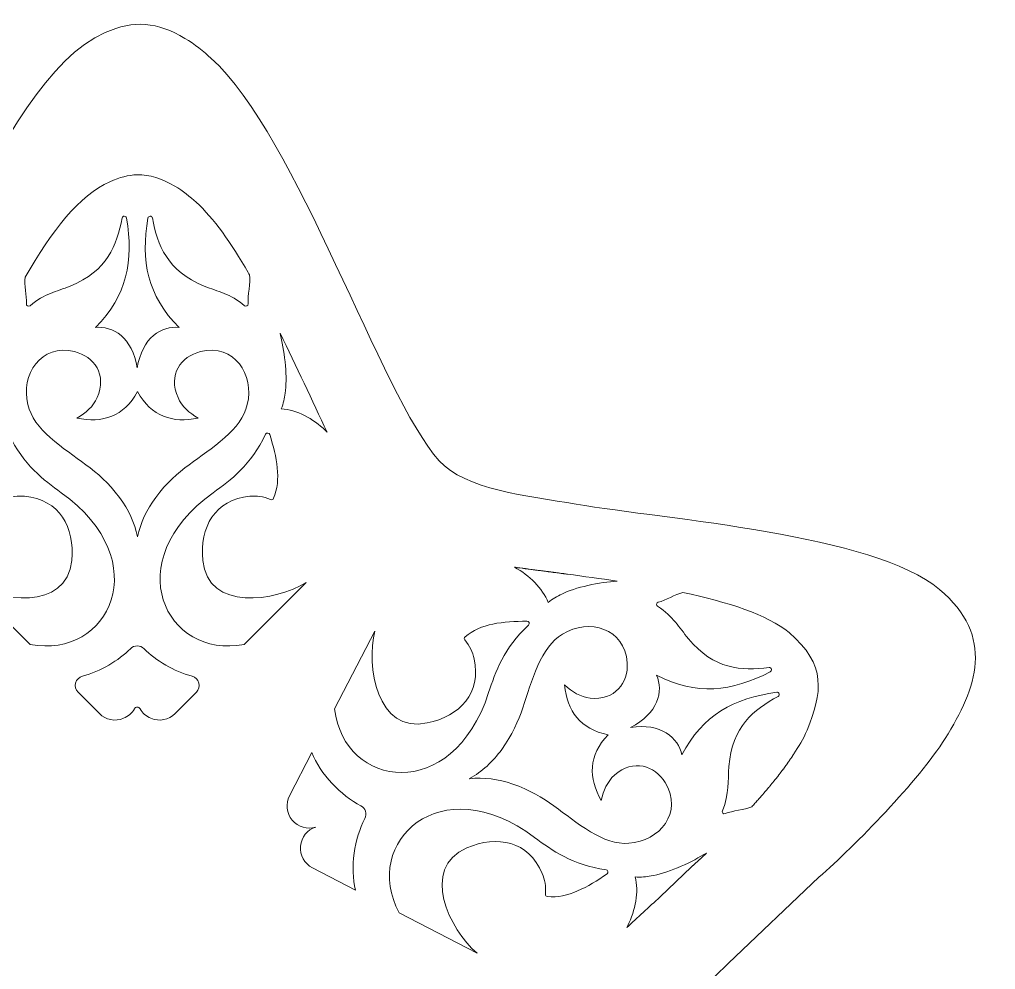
# Model space of a CAD drawing. Header units: centimetres. Extents: x -45 to 46, y -60 to 52.
# Drawn here: x 27.44 to 45.59, y 6.4 to 24.08 of the extents above; entities that cross this region are included whole.
import ezdxf

# ---------------------------------------------------------------- set-up
doc = ezdxf.new("R2010")
doc.units = ezdxf.units.CM
doc.header["$MEASUREMENT"] = 0
doc.layers.add('layer 1', color=7, linetype='Continuous')

msp = doc.modelspace()

# ---------------------------------------------------------------- linework, layer by layer
at = {"layer": 'layer 1', "color": 250, "lineweight": 9}
for points, knots in [([(14.56597, 10.86012), (14.79348, 10.51418), (14.99602, 10.24125), (15.25015, 9.94956), (15.25015, 9.94956), (16.67918, 8.30911), (17.88523, 7.42494), (19.21163, 6.00026), (19.21163, 6.00026), (19.91797, 5.24159), (20.30118, 4.84687), (20.22078, 3.87106), (20.22078, 3.87106), (19.99122, 1.08467), (18.25675, -4.04724), (19.89029, -5.3683), (19.89029, -5.3683), (21.12921, -6.37018), (23.51458, -5.04152), (24.60695, -4.49775), (24.60695, -4.49775), (25.12052, -4.24214), (25.6089, -3.95535), (26.11087, -3.68627), (26.11087, -3.68627), (26.28918, -3.59068), (26.46923, -3.49733), (26.65273, -3.40838), (26.65273, -3.40838), (26.8008, -3.33661), (26.7884, -3.34731), (26.91373, -3.27507), (26.91373, -3.27507), (27.43784, -2.97286), (28.23178, -2.61322), (28.76711, -2.38867), (28.76711, -2.38867), (29.72653, -1.98624), (30.42935, -2.40501), (31.188, -2.77557), (31.188, -2.77557), (32.84245, -3.58374), (34.66938, -4.76465), (36.38534, -5.44682), (36.38534, -5.44682), (37.39661, -5.84879), (38.26724, -6.11744), (39.19439, -5.44278), (39.19439, -5.44278), (39.57709, -5.16425), (39.79478, -4.76474), (39.89171, -3.9134), (39.89171, -3.9134), (40.16104, -1.54741), (38.48807, 3.63717), (39.07515, 4.77075), (39.07515, 4.77075), (39.32502, 5.25311), (40.22015, 6.11618), (40.62408, 6.51367), (40.62408, 6.51367), (40.62408, 6.51367), (42.30859, 8.1133), (42.30859, 8.1133), (42.30859, 8.1133), (42.98108, 8.70289), (44.16685, 9.91599), (44.65523, 10.69406), (44.65523, 10.69406), (45.24828, 11.63901), (45.59227, 12.59007), (44.5493, 13.4704), (44.5493, 13.4704), (43.3259, 14.50304), (39.4891, 14.76768), (37.79056, 15.05708), (37.79056, 15.05708), (36.88341, 15.21168), (35.72801, 15.32466), (35.24342, 15.86483), (35.24342, 15.86483), (34.15279, 17.08041), (32.61197, 21.89794), (30.99836, 23.35896), (30.99836, 23.35896), (30.87352, 23.47199), (30.69022, 23.62336), (30.51512, 23.72558), (30.51512, 23.72558), (29.99623, 24.02876), (29.56741, 24.07623), (29.02812, 23.83185), (29.02812, 23.83185), (26.97541, 22.9528), (25.38029, 17.38051), (24.01812, 15.90233), (24.01812, 15.90233), (22.91405, 14.70432), (16.81892, 15.20634), (14.66473, 13.56028), (14.66473, 13.56028), (14.52254, 13.4516), (14.38214, 13.29405), (14.27005, 13.10435), (14.27005, 13.10435), (13.82473, 12.35109), (14.12106, 11.53646), (14.56597, 10.86012)], [0, 0, 0, 0, 0.03571429, 0.03571429, 0.03571429, 0.03571429, 0.07142857, 0.07142857, 0.07142857, 0.07142857, 0.10714286, 0.10714286, 0.10714286, 0.10714286, 0.14285714, 0.14285714, 0.14285714, 0.14285714, 0.17857143, 0.17857143, 0.17857143, 0.17857143, 0.21428571, 0.21428571, 0.21428571, 0.21428571, 0.25, 0.25, 0.25, 0.25, 0.28571429, 0.28571429, 0.28571429, 0.28571429, 0.32142857, 0.32142857, 0.32142857, 0.32142857, 0.35714286, 0.35714286, 0.35714286, 0.35714286, 0.39285714, 0.39285714, 0.39285714, 0.39285714, 0.42857143, 0.42857143, 0.42857143, 0.42857143, 0.46428571, 0.46428571, 0.46428571, 0.46428571, 0.5, 0.5, 0.5, 0.5, 0.53571429, 0.53571429, 0.53571429, 0.53571429, 0.57142857, 0.57142857, 0.57142857, 0.57142857, 0.60714286, 0.60714286, 0.60714286, 0.60714286, 0.64285714, 0.64285714, 0.64285714, 0.64285714, 0.67857143, 0.67857143, 0.67857143, 0.67857143, 0.71428571, 0.71428571, 0.71428571, 0.71428571, 0.75, 0.75, 0.75, 0.75, 0.78571429, 0.78571429, 0.78571429, 0.78571429, 0.82142857, 0.82142857, 0.82142857, 0.82142857, 0.85714286, 0.85714286, 0.85714286, 0.85714286, 0.89285714, 0.89285714, 0.89285714, 0.89285714, 0.92857143, 0.92857143, 0.92857143, 0.92857143, 1, 1, 1, 1]), ([(31.69152, 19.36613), (31.69152, 19.36613), (31.69197, 19.36539), (31.69197, 19.36539), (31.69197, 19.36539), (31.69958, 19.35219), (31.70717, 19.33876), (31.71476, 19.32547), (31.71476, 19.32547), (31.73867, 19.17721), (31.67842, 18.94025), (31.69007, 18.78535), (31.69007, 18.78535), (31.69134, 18.76828), (31.68281, 18.75301), (31.66761, 18.74522), (31.66761, 18.74522), (31.65238, 18.73744), (31.63497, 18.73941), (31.6219, 18.75042), (31.6219, 18.75042), (31.35033, 18.97851), (31.13319, 19.00896), (30.87418, 19.11506), (30.87418, 19.11506), (30.17961, 19.39962), (30.00812, 19.87185), (29.90879, 20.38234), (29.90879, 20.38234), (29.90495, 20.40223), (29.88775, 20.41619), (29.86749, 20.41597), (29.86749, 20.41597), (29.84725, 20.4157), (29.83044, 20.40137), (29.82699, 20.38142), (29.82699, 20.38142), (29.69032, 19.58694), (29.8138, 18.93563), (30.40525, 18.34673), (30.40525, 18.34673), (30.08381, 18.38081), (29.71464, 18.15668), (29.62706, 17.59084), (29.62706, 17.59084), (29.53948, 18.15668), (29.17031, 18.38083), (28.84888, 18.34671), (28.84888, 18.34671), (29.44033, 18.93561), (29.5638, 19.58694), (29.42713, 20.38142), (29.42713, 20.38142), (29.4237, 20.40137), (29.40687, 20.4157), (29.38663, 20.41597), (29.38663, 20.41597), (29.36637, 20.41621), (29.34918, 20.40223), (29.34533, 20.38234), (29.34533, 20.38234), (29.24602, 19.87187), (29.07451, 19.39962), (28.37994, 19.11506), (28.37994, 19.11506), (28.12093, 19.00896), (27.90379, 18.97853), (27.63223, 18.75042), (27.63223, 18.75042), (27.61915, 18.73943), (27.60174, 18.73744), (27.58651, 18.74522), (27.58651, 18.74522), (27.57131, 18.75299), (27.56274, 18.7683), (27.56405, 18.78535), (27.56405, 18.78535), (27.57568, 18.94037), (27.51793, 19.13329), (27.54199, 19.28155), (27.54199, 19.28155), (28.02882, 20.12768), (28.55184, 20.81382), (29.11897, 21.05821), (29.11897, 21.05821), (29.29862, 21.14011), (29.4633, 21.18204), (29.62413, 21.18602), (29.62413, 21.18602), (29.62413, 21.18602), (29.62706, 21.1861), (29.62706, 21.1861), (29.62706, 21.1861), (29.85717, 21.19115), (30.07968, 21.11868), (30.32758, 20.97455), (30.32758, 20.97455), (30.47007, 20.89182), (30.61931, 20.76914), (30.72096, 20.67752), (30.72096, 20.67752), (31.04946, 20.38142), (31.37463, 19.91485), (31.69152, 19.36613)], [0, 0, 0, 0, 0.03703704, 0.03703704, 0.03703704, 0.03703704, 0.07407407, 0.07407407, 0.07407407, 0.07407407, 0.11111111, 0.11111111, 0.11111111, 0.11111111, 0.14814815, 0.14814815, 0.14814815, 0.14814815, 0.18518519, 0.18518519, 0.18518519, 0.18518519, 0.22222222, 0.22222222, 0.22222222, 0.22222222, 0.25925926, 0.25925926, 0.25925926, 0.25925926, 0.2962963, 0.2962963, 0.2962963, 0.2962963, 0.33333333, 0.33333333, 0.33333333, 0.33333333, 0.37037037, 0.37037037, 0.37037037, 0.37037037, 0.40740741, 0.40740741, 0.40740741, 0.40740741, 0.44444444, 0.44444444, 0.44444444, 0.44444444, 0.48148148, 0.48148148, 0.48148148, 0.48148148, 0.51851852, 0.51851852, 0.51851852, 0.51851852, 0.55555556, 0.55555556, 0.55555556, 0.55555556, 0.59259259, 0.59259259, 0.59259259, 0.59259259, 0.62962963, 0.62962963, 0.62962963, 0.62962963, 0.66666667, 0.66666667, 0.66666667, 0.66666667, 0.7037037, 0.7037037, 0.7037037, 0.7037037, 0.74074074, 0.74074074, 0.74074074, 0.74074074, 0.77777778, 0.77777778, 0.77777778, 0.77777778, 0.81481481, 0.81481481, 0.81481481, 0.81481481, 0.85185185, 0.85185185, 0.85185185, 0.85185185, 0.88888889, 0.88888889, 0.88888889, 0.88888889, 0.92592593, 0.92592593, 0.92592593, 0.92592593, 1, 1, 1, 1]), ([(33.15879, 16.39915), (32.8827, 16.97962), (32.59015, 17.62234), (32.28611, 18.2394), (32.28611, 18.2394), (32.28736, 18.2183), (32.29048, 18.19644), (32.29601, 18.17397), (32.29601, 18.17397), (32.37391, 17.86654), (32.42296, 17.3923), (32.37812, 17.1204), (32.37812, 17.1204), (32.36317, 17.02968), (32.34925, 16.92758), (32.30477, 16.83163), (32.30477, 16.83163), (32.59437, 16.81627), (32.90136, 16.64647), (33.1272, 16.4287), (33.1272, 16.4287), (33.1272, 16.4287), (33.15879, 16.39915), (33.15879, 16.39915)], [0, 0, 0, 0, 0.14285714, 0.14285714, 0.14285714, 0.14285714, 0.28571429, 0.28571429, 0.28571429, 0.28571429, 0.42857143, 0.42857143, 0.42857143, 0.42857143, 0.57142857, 0.57142857, 0.57142857, 0.57142857, 0.71428571, 0.71428571, 0.71428571, 0.71428571, 1, 1, 1, 1]), ([(29.63288, 17.15073), (29.37469, 16.68746), (28.98297, 16.55747), (28.50418, 16.65986), (28.50418, 16.65986), (28.67399, 16.75219), (28.80636, 16.87334), (28.88055, 17.03919), (28.88055, 17.03919), (29.07088, 17.46479), (28.8237, 17.80673), (28.4627, 17.89486), (28.4627, 17.89486), (27.83163, 18.04884), (27.45594, 17.46768), (27.59112, 16.91091), (27.59112, 16.91091), (27.64761, 16.67835), (27.80112, 16.47733), (28.00983, 16.29432), (28.00983, 16.29432), (28.46715, 15.89319), (28.894, 15.72489), (29.29478, 15.18307), (29.29478, 15.18307), (29.46416, 14.954), (29.58092, 14.71029), (29.63116, 14.4481), (29.63116, 14.4481), (29.63116, 14.4481), (29.63288, 14.45452), (29.63288, 14.45452), (29.63288, 14.45452), (29.63288, 14.45452), (29.63463, 14.4481), (29.63463, 14.4481), (29.63463, 14.4481), (29.68488, 14.71029), (29.8016, 14.954), (29.97102, 15.18307), (29.97102, 15.18307), (30.37177, 15.72489), (30.79862, 15.89319), (31.25596, 16.29432), (31.25596, 16.29432), (31.46467, 16.47733), (31.61819, 16.67835), (31.67465, 16.91091), (31.67465, 16.91091), (31.80984, 17.46768), (31.43411, 18.04884), (30.80309, 17.89486), (30.80309, 17.89486), (30.44208, 17.80671), (30.19489, 17.46479), (30.38524, 17.03919), (30.38524, 17.03919), (30.45941, 16.87334), (30.59178, 16.75219), (30.76162, 16.65988), (30.76162, 16.65988), (30.28283, 16.55747), (29.89107, 16.68746), (29.63288, 17.15073)], [0, 0, 0, 0, 0.05882353, 0.05882353, 0.05882353, 0.05882353, 0.11764706, 0.11764706, 0.11764706, 0.11764706, 0.17647059, 0.17647059, 0.17647059, 0.17647059, 0.23529412, 0.23529412, 0.23529412, 0.23529412, 0.29411765, 0.29411765, 0.29411765, 0.29411765, 0.35294118, 0.35294118, 0.35294118, 0.35294118, 0.41176471, 0.41176471, 0.41176471, 0.41176471, 0.47058824, 0.47058824, 0.47058824, 0.47058824, 0.52941176, 0.52941176, 0.52941176, 0.52941176, 0.58823529, 0.58823529, 0.58823529, 0.58823529, 0.64705882, 0.64705882, 0.64705882, 0.64705882, 0.70588235, 0.70588235, 0.70588235, 0.70588235, 0.76470588, 0.76470588, 0.76470588, 0.76470588, 0.82352941, 0.82352941, 0.82352941, 0.82352941, 0.88235294, 0.88235294, 0.88235294, 0.88235294, 1, 1, 1, 1]), ([(27.2384, 16.35717), (27.51303, 15.78734), (27.88443, 15.50561), (28.21374, 15.26997), (28.21374, 15.26997), (29.99321, 13.9965), (29.10295, 12.1665), (27.63767, 12.44622), (27.63767, 12.44622), (27.63767, 12.44622), (26.48395, 13.59996), (26.48395, 13.59996), (26.48395, 13.59996), (27.04796, 13.24529), (28.3129, 13.05309), (28.40772, 14.01079), (28.40772, 14.01079), (28.4686, 14.62578), (28.18433, 15.1422), (27.53069, 15.2039), (27.53069, 15.2039), (27.41061, 15.21524), (27.28337, 15.19921), (27.1459, 15.14335), (27.1459, 15.14335), (27.12498, 15.13484), (27.10095, 15.14468), (27.09203, 15.16546), (27.09203, 15.16546), (26.94106, 15.51723), (27.03158, 15.92938), (27.16121, 16.35131), (27.16121, 16.35131), (27.16632, 16.36802), (27.18041, 16.37928), (27.19782, 16.38059), (27.19782, 16.38059), (27.21521, 16.3819), (27.23083, 16.3729), (27.2384, 16.35717)], [0, 0, 0, 0, 0.09090909, 0.09090909, 0.09090909, 0.09090909, 0.18181818, 0.18181818, 0.18181818, 0.18181818, 0.27272727, 0.27272727, 0.27272727, 0.27272727, 0.36363636, 0.36363636, 0.36363636, 0.36363636, 0.45454545, 0.45454545, 0.45454545, 0.45454545, 0.54545455, 0.54545455, 0.54545455, 0.54545455, 0.63636364, 0.63636364, 0.63636364, 0.63636364, 0.72727273, 0.72727273, 0.72727273, 0.72727273, 0.81818182, 0.81818182, 0.81818182, 0.81818182, 1, 1, 1, 1]), ([(32.0158, 16.35717), (31.74117, 15.78734), (31.36975, 15.50561), (31.04046, 15.26999), (31.04046, 15.26999), (29.26099, 13.9965), (30.15125, 12.1665), (31.61653, 12.44622), (31.61653, 12.44622), (31.61653, 12.44622), (32.77025, 13.59998), (32.77025, 13.59998), (32.77025, 13.59998), (32.20624, 13.24527), (30.9413, 13.05309), (30.84648, 14.01081), (30.84648, 14.01081), (30.7856, 14.62576), (31.06987, 15.14218), (31.72349, 15.2039), (31.72349, 15.2039), (31.84359, 15.21524), (31.97083, 15.19921), (32.1083, 15.14335), (32.1083, 15.14335), (32.12924, 15.13484), (32.15325, 15.14468), (32.16217, 15.16546), (32.16217, 15.16546), (32.31316, 15.51723), (32.22262, 15.92938), (32.09299, 16.35133), (32.09299, 16.35133), (32.08788, 16.36802), (32.07379, 16.37928), (32.05638, 16.38059), (32.05638, 16.38059), (32.03899, 16.3819), (32.02337, 16.37288), (32.0158, 16.35717)], [0, 0, 0, 0, 0.09090909, 0.09090909, 0.09090909, 0.09090909, 0.18181818, 0.18181818, 0.18181818, 0.18181818, 0.27272727, 0.27272727, 0.27272727, 0.27272727, 0.36363636, 0.36363636, 0.36363636, 0.36363636, 0.45454545, 0.45454545, 0.45454545, 0.45454545, 0.54545455, 0.54545455, 0.54545455, 0.54545455, 0.63636364, 0.63636364, 0.63636364, 0.63636364, 0.72727273, 0.72727273, 0.72727273, 0.72727273, 0.81818182, 0.81818182, 0.81818182, 0.81818182, 1, 1, 1, 1]), ([(37.6292, 13.75427), (37.6292, 13.75427), (37.61247, 13.75646), (37.61247, 13.75646), (37.61247, 13.75646), (37.61247, 13.75646), (37.59578, 13.75863), (37.59578, 13.75863), (37.59578, 13.75863), (37.59578, 13.75863), (37.57913, 13.76079), (37.57913, 13.76079), (37.57913, 13.76079), (37.57913, 13.76079), (37.5625, 13.76296), (37.5625, 13.76296), (37.5625, 13.76296), (37.5625, 13.76296), (37.557, 13.76368), (37.557, 13.76368), (37.557, 13.76368), (37.557, 13.76368), (37.54591, 13.76511), (37.54591, 13.76511), (37.54591, 13.76511), (37.54591, 13.76511), (37.52936, 13.76725), (37.52936, 13.76725), (37.52936, 13.76725), (37.52936, 13.76725), (37.51285, 13.7694), (37.51285, 13.7694), (37.51285, 13.7694), (37.51285, 13.7694), (37.49637, 13.77153), (37.49637, 13.77153), (37.49637, 13.77153), (37.49637, 13.77153), (37.47992, 13.77366), (37.47992, 13.77366), (37.47992, 13.77366), (37.47992, 13.77366), (37.46352, 13.77578), (37.46352, 13.77578), (37.46352, 13.77578), (37.46352, 13.77578), (37.46344, 13.7758), (37.46344, 13.7758), (37.46344, 13.7758), (37.46344, 13.7758), (37.44715, 13.77791), (37.44715, 13.77791), (37.44715, 13.77791), (37.44715, 13.77791), (37.43083, 13.78002), (37.43083, 13.78002), (37.43083, 13.78002), (37.43083, 13.78002), (37.41453, 13.78213), (37.41453, 13.78213), (37.41453, 13.78213), (37.41453, 13.78213), (37.39829, 13.78422), (37.39829, 13.78422), (37.39829, 13.78422), (37.39829, 13.78422), (37.38209, 13.78632), (37.38209, 13.78632), (37.38209, 13.78632), (37.38209, 13.78632), (37.3711, 13.78775), (37.3711, 13.78775), (37.3711, 13.78775), (37.3711, 13.78775), (37.36591, 13.78841), (37.36591, 13.78841), (37.36591, 13.78841), (37.36591, 13.78841), (37.34979, 13.7905), (37.34979, 13.7905), (37.34979, 13.7905), (37.34979, 13.7905), (37.3337, 13.79257), (37.3337, 13.79257), (37.3337, 13.79257), (37.3337, 13.79257), (37.31766, 13.79464), (37.31766, 13.79464), (37.31766, 13.79464), (37.31766, 13.79464), (37.30165, 13.79671), (37.30165, 13.79671), (37.30165, 13.79671), (37.30165, 13.79671), (37.28569, 13.79878), (37.28569, 13.79878), (37.28569, 13.79878), (37.28569, 13.79878), (37.28007, 13.79952), (37.28007, 13.79952), (37.28007, 13.79952), (37.28007, 13.79952), (37.26978, 13.80085), (37.26978, 13.80085), (37.26978, 13.80085), (37.26978, 13.80085), (37.25391, 13.80289), (37.25391, 13.80289), (37.25391, 13.80289), (37.25391, 13.80289), (37.23808, 13.80494), (37.23808, 13.80494), (37.23808, 13.80494), (37.23808, 13.80494), (37.22229, 13.80699), (37.22229, 13.80699), (37.22229, 13.80699), (37.22229, 13.80699), (37.20656, 13.80902), (37.20656, 13.80902), (37.20656, 13.80902), (37.20656, 13.80902), (37.19087, 13.81105), (37.19087, 13.81105), (37.19087, 13.81105), (37.19087, 13.81105), (37.19042, 13.81111), (37.19042, 13.81111), (37.19042, 13.81111), (37.19042, 13.81111), (37.17523, 13.81308), (37.17523, 13.81308), (37.17523, 13.81308), (37.17523, 13.81308), (37.15962, 13.81511), (37.15962, 13.81511), (37.15962, 13.81511), (37.15962, 13.81511), (37.14408, 13.81714), (37.14408, 13.81714), (37.14408, 13.81714), (37.14408, 13.81714), (37.12856, 13.81915), (37.12856, 13.81915), (37.12856, 13.81915), (37.12856, 13.81915), (37.11311, 13.82118), (37.11311, 13.82118), (37.11311, 13.82118), (37.11311, 13.82118), (37.10227, 13.82259), (37.10227, 13.82259), (37.10227, 13.82259), (37.10227, 13.82259), (37.09771, 13.82317), (37.09771, 13.82317), (37.09771, 13.82317), (37.09771, 13.82317), (37.08234, 13.82518), (37.08234, 13.82518), (37.08234, 13.82518), (37.08234, 13.82518), (37.06704, 13.8272), (37.06704, 13.8272), (37.06704, 13.8272), (37.06704, 13.8272), (37.05178, 13.82919), (37.05178, 13.82919), (37.05178, 13.82919), (37.05178, 13.82919), (37.03657, 13.83118), (37.03657, 13.83118), (37.03657, 13.83118), (37.03657, 13.83118), (37.02141, 13.83317), (37.02141, 13.83317), (37.02141, 13.83317), (37.02141, 13.83317), (37.01569, 13.83391), (37.01569, 13.83391), (37.01569, 13.83391), (37.01569, 13.83391), (37.00632, 13.83516), (37.00632, 13.83516), (37.00632, 13.83516), (37.00632, 13.83516), (36.99125, 13.83715), (36.99125, 13.83715), (36.99125, 13.83715), (36.99125, 13.83715), (36.97626, 13.83912), (36.97626, 13.83912), (36.97626, 13.83912), (36.97626, 13.83912), (36.96131, 13.84111), (36.96131, 13.84111), (36.96131, 13.84111), (36.96131, 13.84111), (36.94642, 13.84308), (36.94642, 13.84308), (36.94642, 13.84308), (36.94642, 13.84308), (36.91679, 13.84701), (36.91679, 13.84701), (36.91679, 13.84701), (36.91679, 13.84701), (36.90205, 13.84898), (36.90205, 13.84898), (36.90205, 13.84898), (36.90205, 13.84898), (36.88737, 13.85095), (36.88737, 13.85095), (36.88737, 13.85095), (36.88737, 13.85095), (36.87275, 13.8529), (36.87275, 13.8529), (36.87275, 13.8529), (36.87275, 13.8529), (36.85817, 13.85485), (36.85817, 13.85485), (36.85817, 13.85485), (36.85817, 13.85485), (36.84759, 13.85626), (36.84759, 13.85626), (36.84759, 13.85626), (36.84759, 13.85626), (36.84367, 13.8568), (36.84367, 13.8568), (36.84367, 13.8568), (36.84367, 13.8568), (36.82923, 13.85876), (36.82923, 13.85876), (36.82923, 13.85876), (36.82923, 13.85876), (36.81482, 13.86071), (36.81482, 13.86071), (36.81482, 13.86071), (36.81482, 13.86071), (36.8005, 13.86266), (36.8005, 13.86266), (36.8005, 13.86266), (36.8005, 13.86266), (36.78621, 13.86459), (36.78621, 13.86459), (36.78621, 13.86459), (36.78621, 13.86459), (36.74374, 13.87041), (36.74374, 13.87041), (36.74374, 13.87041), (36.74374, 13.87041), (36.72968, 13.87234), (36.72968, 13.87234), (36.72968, 13.87234), (36.72968, 13.87234), (36.71571, 13.87427), (36.71571, 13.87427), (36.71571, 13.87427), (36.71571, 13.87427), (36.70179, 13.87621), (36.70179, 13.87621), (36.70179, 13.87621), (36.70179, 13.87621), (36.66232, 13.88171), (36.66232, 13.88171), (36.66232, 13.88171), (36.66232, 13.88171), (36.66041, 13.88198), (36.66041, 13.88198), (36.66041, 13.88198), (36.66041, 13.88198), (36.64675, 13.88392), (36.64675, 13.88392), (36.64675, 13.88392), (36.91917, 13.73409), (37.16946, 13.49501), (37.2705, 13.22647), (37.2705, 13.22647), (37.34854, 13.29787), (37.44168, 13.342), (37.52362, 13.38366), (37.52362, 13.38366), (37.76924, 13.50854), (38.23616, 13.60507), (38.55277, 13.62371), (38.55277, 13.62371), (38.2454, 13.67042), (37.93517, 13.71311), (37.6292, 13.75427)], [0, 0, 0, 0, 0.01369863, 0.01369863, 0.01369863, 0.01369863, 0.02739726, 0.02739726, 0.02739726, 0.02739726, 0.04109589, 0.04109589, 0.04109589, 0.04109589, 0.05479452, 0.05479452, 0.05479452, 0.05479452, 0.06849315, 0.06849315, 0.06849315, 0.06849315, 0.08219178, 0.08219178, 0.08219178, 0.08219178, 0.09589041, 0.09589041, 0.09589041, 0.09589041, 0.10958904, 0.10958904, 0.10958904, 0.10958904, 0.12328767, 0.12328767, 0.12328767, 0.12328767, 0.1369863, 0.1369863, 0.1369863, 0.1369863, 0.15068493, 0.15068493, 0.15068493, 0.15068493, 0.16438356, 0.16438356, 0.16438356, 0.16438356, 0.17808219, 0.17808219, 0.17808219, 0.17808219, 0.19178082, 0.19178082, 0.19178082, 0.19178082, 0.20547945, 0.20547945, 0.20547945, 0.20547945, 0.21917808, 0.21917808, 0.21917808, 0.21917808, 0.23287671, 0.23287671, 0.23287671, 0.23287671, 0.24657534, 0.24657534, 0.24657534, 0.24657534, 0.26027397, 0.26027397, 0.26027397, 0.26027397, 0.2739726, 0.2739726, 0.2739726, 0.2739726, 0.28767123, 0.28767123, 0.28767123, 0.28767123, 0.30136986, 0.30136986, 0.30136986, 0.30136986, 0.31506849, 0.31506849, 0.31506849, 0.31506849, 0.32876712, 0.32876712, 0.32876712, 0.32876712, 0.34246575, 0.34246575, 0.34246575, 0.34246575, 0.35616438, 0.35616438, 0.35616438, 0.35616438, 0.36986301, 0.36986301, 0.36986301, 0.36986301, 0.38356164, 0.38356164, 0.38356164, 0.38356164, 0.39726027, 0.39726027, 0.39726027, 0.39726027, 0.4109589, 0.4109589, 0.4109589, 0.4109589, 0.42465753, 0.42465753, 0.42465753, 0.42465753, 0.43835616, 0.43835616, 0.43835616, 0.43835616, 0.45205479, 0.45205479, 0.45205479, 0.45205479, 0.46575342, 0.46575342, 0.46575342, 0.46575342, 0.47945205, 0.47945205, 0.47945205, 0.47945205, 0.49315068, 0.49315068, 0.49315068, 0.49315068, 0.50684932, 0.50684932, 0.50684932, 0.50684932, 0.52054795, 0.52054795, 0.52054795, 0.52054795, 0.53424658, 0.53424658, 0.53424658, 0.53424658, 0.54794521, 0.54794521, 0.54794521, 0.54794521, 0.56164384, 0.56164384, 0.56164384, 0.56164384, 0.57534247, 0.57534247, 0.57534247, 0.57534247, 0.5890411, 0.5890411, 0.5890411, 0.5890411, 0.60273973, 0.60273973, 0.60273973, 0.60273973, 0.61643836, 0.61643836, 0.61643836, 0.61643836, 0.63013699, 0.63013699, 0.63013699, 0.63013699, 0.64383562, 0.64383562, 0.64383562, 0.64383562, 0.65753425, 0.65753425, 0.65753425, 0.65753425, 0.67123288, 0.67123288, 0.67123288, 0.67123288, 0.68493151, 0.68493151, 0.68493151, 0.68493151, 0.69863014, 0.69863014, 0.69863014, 0.69863014, 0.71232877, 0.71232877, 0.71232877, 0.71232877, 0.7260274, 0.7260274, 0.7260274, 0.7260274, 0.73972603, 0.73972603, 0.73972603, 0.73972603, 0.75342466, 0.75342466, 0.75342466, 0.75342466, 0.76712329, 0.76712329, 0.76712329, 0.76712329, 0.78082192, 0.78082192, 0.78082192, 0.78082192, 0.79452055, 0.79452055, 0.79452055, 0.79452055, 0.80821918, 0.80821918, 0.80821918, 0.80821918, 0.82191781, 0.82191781, 0.82191781, 0.82191781, 0.83561644, 0.83561644, 0.83561644, 0.83561644, 0.84931507, 0.84931507, 0.84931507, 0.84931507, 0.8630137, 0.8630137, 0.8630137, 0.8630137, 0.87671233, 0.87671233, 0.87671233, 0.87671233, 0.89041096, 0.89041096, 0.89041096, 0.89041096, 0.90410959, 0.90410959, 0.90410959, 0.90410959, 0.91780822, 0.91780822, 0.91780822, 0.91780822, 0.93150685, 0.93150685, 0.93150685, 0.93150685, 0.94520548, 0.94520548, 0.94520548, 0.94520548, 0.95890411, 0.95890411, 0.95890411, 0.95890411, 0.97260274, 0.97260274, 0.97260274, 0.97260274, 1, 1, 1, 1]), ([(41.59579, 10.06002), (41.61213, 10.08127), (41.6281, 10.10232), (41.64371, 10.1232), (41.64371, 10.1232), (41.64371, 10.1232), (41.64476, 10.12461), (41.64476, 10.12461), (41.64476, 10.12461), (41.64476, 10.12461), (41.64607, 10.12636), (41.64607, 10.12636), (41.64607, 10.12636), (41.64607, 10.12636), (41.66825, 10.15623), (41.66825, 10.15623), (41.66825, 10.15623), (41.66825, 10.15623), (41.66955, 10.158), (41.66955, 10.158), (41.66955, 10.158), (41.66955, 10.158), (41.67018, 10.15884), (41.67018, 10.15884), (41.67018, 10.15884), (41.68562, 10.17982), (41.70065, 10.20059), (41.71529, 10.22111), (41.71529, 10.22111), (41.71529, 10.22111), (41.71831, 10.22534), (41.71831, 10.22534), (41.71831, 10.22534), (41.71831, 10.22534), (41.73859, 10.25409), (41.73859, 10.25409), (41.73859, 10.25409), (41.73859, 10.25409), (41.73988, 10.25591), (41.73988, 10.25591), (41.73988, 10.25591), (41.73988, 10.25591), (41.74164, 10.25842), (41.74164, 10.25842), (41.74164, 10.25842), (41.74164, 10.25842), (41.76049, 10.28567), (41.76049, 10.28567), (41.76049, 10.28567), (41.76049, 10.28567), (41.76133, 10.28688), (41.76133, 10.28688), (41.76133, 10.28688), (41.76133, 10.28688), (41.76191, 10.28772), (41.76191, 10.28772), (41.76191, 10.28772), (41.76191, 10.28772), (41.76326, 10.28969), (41.76326, 10.28969), (41.76326, 10.28969), (41.76326, 10.28969), (41.78044, 10.31499), (41.78044, 10.31499), (41.78044, 10.31499), (41.78044, 10.31499), (41.78321, 10.31911), (41.78321, 10.31911), (41.78321, 10.31911), (41.78321, 10.31911), (41.78434, 10.32081), (41.78434, 10.32081), (41.78434, 10.32081), (41.78434, 10.32081), (41.80294, 10.34883), (41.80294, 10.34883), (41.80294, 10.34883), (41.80294, 10.34883), (41.80419, 10.35073), (41.80419, 10.35073), (41.80419, 10.35073), (41.80419, 10.35073), (41.82268, 10.37919), (41.82268, 10.37919), (41.82268, 10.37919), (41.82268, 10.37919), (41.8235, 10.38045), (41.8235, 10.38045), (41.8235, 10.38045), (41.8235, 10.38045), (41.82553, 10.38364), (41.82553, 10.38364), (41.82553, 10.38364), (41.83126, 10.39261), (41.83694, 10.40155), (41.84245, 10.4104), (41.84245, 10.4104), (41.92698, 10.54578), (42.01179, 10.67442), (42.09059, 10.85034), (42.09059, 10.85034), (42.36572, 11.54233), (42.45937, 12.07144), (41.75128, 12.66639), (41.75128, 12.66639), (41.3516, 13.0022), (40.61015, 13.23672), (39.77643, 13.41221), (39.77643, 13.41221), (39.63332, 13.37833), (39.45892, 13.26403), (39.31862, 13.2309), (39.31862, 13.2309), (39.30199, 13.22698), (39.28999, 13.21422), (39.28716, 13.19735), (39.28716, 13.19735), (39.28435, 13.18049), (39.29147, 13.1645), (39.30592, 13.15535), (39.30592, 13.15535), (39.60543, 12.96541), (39.70003, 12.76761), (39.87945, 12.55275), (39.87945, 12.55275), (40.36056, 11.97664), (40.86256, 11.95585), (41.37918, 12.01541), (41.37918, 12.01541), (41.3993, 12.01775), (41.41782, 12.00557), (41.42372, 11.98619), (41.42372, 11.98619), (41.42957, 11.9668), (41.421, 11.94647), (41.40303, 11.93714), (41.40303, 11.93714), (40.68697, 11.56681), (40.02877, 11.48772), (39.2887, 11.87358), (39.2887, 11.87358), (39.41834, 11.57749), (39.3162, 11.15784), (38.80327, 10.9034), (38.80327, 10.9034), (39.36914, 10.99088), (39.69435, 10.70669), (39.75894, 10.38996), (39.75894, 10.38996), (40.14162, 11.1317), (40.72521, 11.44621), (41.52385, 11.55598), (41.52385, 11.55598), (41.54389, 11.55871), (41.56263, 11.54702), (41.56901, 11.52781), (41.56901, 11.52781), (41.57536, 11.50857), (41.56724, 11.48796), (41.54944, 11.47828), (41.54944, 11.47828), (41.09284, 11.22936), (40.69447, 10.92319), (40.63308, 10.1751), (40.63308, 10.1751), (40.61018, 9.89614), (40.64678, 9.67995), (40.51138, 9.35216), (40.51138, 9.35216), (40.50484, 9.33637), (40.50822, 9.31917), (40.52024, 9.30701), (40.52024, 9.30701), (40.53227, 9.29487), (40.54942, 9.29136), (40.56529, 9.29772), (40.56529, 9.29772), (40.69995, 9.35183), (40.92176, 9.36775), (41.05974, 9.42471), (41.05974, 9.42471), (41.05974, 9.42471), (41.07451, 9.44103), (41.07451, 9.44103), (41.07451, 9.44103), (41.07451, 9.44103), (41.08925, 9.45736), (41.08925, 9.45736), (41.08925, 9.45736), (41.08925, 9.45736), (41.10393, 9.47368), (41.10393, 9.47368), (41.10393, 9.47368), (41.10393, 9.47368), (41.11858, 9.49002), (41.11858, 9.49002), (41.11858, 9.49002), (41.11858, 9.49002), (41.13318, 9.50638), (41.13318, 9.50638), (41.13318, 9.50638), (41.15243, 9.52794), (41.17156, 9.54949), (41.19053, 9.57104), (41.19053, 9.57104), (41.19053, 9.57104), (41.19188, 9.57258), (41.19188, 9.57258), (41.19188, 9.57258), (41.19188, 9.57258), (41.21975, 9.60434), (41.21975, 9.60434), (41.21975, 9.60434), (41.21975, 9.60434), (41.23398, 9.62066), (41.23398, 9.62066), (41.23398, 9.62066), (41.23398, 9.62066), (41.24815, 9.63693), (41.24815, 9.63693), (41.24815, 9.63693), (41.24815, 9.63693), (41.26226, 9.65321), (41.26226, 9.65321), (41.26226, 9.65321), (41.26226, 9.65321), (41.2858, 9.68052), (41.2858, 9.68052), (41.2858, 9.68052), (41.2858, 9.68052), (41.29029, 9.68573), (41.29029, 9.68573), (41.29029, 9.68573), (41.29029, 9.68573), (41.30419, 9.70195), (41.30419, 9.70195), (41.30419, 9.70195), (41.30419, 9.70195), (41.30506, 9.70297), (41.30506, 9.70297), (41.30506, 9.70297), (41.30506, 9.70297), (41.30885, 9.70742), (41.30885, 9.70742), (41.30885, 9.70742), (41.30885, 9.70742), (41.32823, 9.73016), (41.32823, 9.73016), (41.32823, 9.73016), (41.32823, 9.73016), (41.34272, 9.74725), (41.34272, 9.74725), (41.34272, 9.74725), (41.34272, 9.74725), (41.34547, 9.75049), (41.34547, 9.75049), (41.34547, 9.75049), (41.34547, 9.75049), (41.35907, 9.76664), (41.35907, 9.76664), (41.35907, 9.76664), (41.35907, 9.76664), (41.3726, 9.78274), (41.3726, 9.78274), (41.3726, 9.78274), (41.3726, 9.78274), (41.38605, 9.7988), (41.38605, 9.7988), (41.38605, 9.7988), (41.38605, 9.7988), (41.39633, 9.81112), (41.39633, 9.81112), (41.39633, 9.81112), (41.39633, 9.81112), (41.39942, 9.81485), (41.39942, 9.81485), (41.39942, 9.81485), (41.39942, 9.81485), (41.41269, 9.83087), (41.41269, 9.83087), (41.41269, 9.83087), (41.41269, 9.83087), (41.41275, 9.83095), (41.41275, 9.83095), (41.41275, 9.83095), (41.41275, 9.83095), (41.43348, 9.85607), (41.43348, 9.85607), (41.43348, 9.85607), (41.43348, 9.85607), (41.43898, 9.86276), (41.43898, 9.86276), (41.43898, 9.86276), (41.43898, 9.86276), (41.452, 9.87867), (41.452, 9.87867), (41.452, 9.87867), (41.452, 9.87867), (41.45508, 9.88244), (41.45508, 9.88244), (41.45508, 9.88244), (41.45508, 9.88244), (41.46492, 9.89454), (41.46492, 9.89454), (41.46492, 9.89454), (41.46492, 9.89454), (41.47773, 9.91035), (41.47773, 9.91035), (41.47773, 9.91035), (41.47773, 9.91035), (41.4891, 9.92444), (41.4891, 9.92444), (41.4891, 9.92444), (41.4891, 9.92444), (41.49045, 9.92612), (41.49045, 9.92612), (41.49045, 9.92612), (41.49045, 9.92612), (41.50308, 9.94185), (41.50308, 9.94185), (41.50308, 9.94185), (41.50308, 9.94185), (41.51196, 9.95296), (41.51196, 9.95296), (41.51196, 9.95296), (41.51196, 9.95296), (41.51218, 9.95323), (41.51218, 9.95323), (41.51218, 9.95323), (41.51218, 9.95323), (41.53653, 9.98394), (41.53653, 9.98394), (41.53653, 9.98394), (41.53653, 9.98394), (41.53966, 9.98786), (41.53966, 9.98786), (41.53966, 9.98786), (41.53966, 9.98786), (41.54034, 9.98874), (41.54034, 9.98874), (41.54034, 9.98874), (41.54034, 9.98874), (41.54186, 9.99067), (41.54186, 9.99067), (41.54186, 9.99067), (41.54186, 9.99067), (41.56464, 10.01973), (41.56464, 10.01973), (41.56464, 10.01973), (41.56464, 10.01973), (41.56679, 10.02248), (41.56679, 10.02248), (41.56679, 10.02248), (41.56679, 10.02248), (41.56864, 10.02489), (41.56864, 10.02489), (41.56864, 10.02489), (41.56864, 10.02489), (41.58849, 10.05051), (41.58849, 10.05051), (41.58849, 10.05051), (41.58849, 10.05051), (41.59337, 10.05684), (41.59337, 10.05684), (41.59337, 10.05684), (41.59337, 10.05684), (41.59579, 10.06002), (41.59579, 10.06002)], [0, 0, 0, 0, 0.01075269, 0.01075269, 0.01075269, 0.01075269, 0.02150538, 0.02150538, 0.02150538, 0.02150538, 0.03225806, 0.03225806, 0.03225806, 0.03225806, 0.04301075, 0.04301075, 0.04301075, 0.04301075, 0.05376344, 0.05376344, 0.05376344, 0.05376344, 0.06451613, 0.06451613, 0.06451613, 0.06451613, 0.07526882, 0.07526882, 0.07526882, 0.07526882, 0.08602151, 0.08602151, 0.08602151, 0.08602151, 0.09677419, 0.09677419, 0.09677419, 0.09677419, 0.10752688, 0.10752688, 0.10752688, 0.10752688, 0.11827957, 0.11827957, 0.11827957, 0.11827957, 0.12903226, 0.12903226, 0.12903226, 0.12903226, 0.13978495, 0.13978495, 0.13978495, 0.13978495, 0.15053763, 0.15053763, 0.15053763, 0.15053763, 0.16129032, 0.16129032, 0.16129032, 0.16129032, 0.17204301, 0.17204301, 0.17204301, 0.17204301, 0.1827957, 0.1827957, 0.1827957, 0.1827957, 0.19354839, 0.19354839, 0.19354839, 0.19354839, 0.20430108, 0.20430108, 0.20430108, 0.20430108, 0.21505376, 0.21505376, 0.21505376, 0.21505376, 0.22580645, 0.22580645, 0.22580645, 0.22580645, 0.23655914, 0.23655914, 0.23655914, 0.23655914, 0.24731183, 0.24731183, 0.24731183, 0.24731183, 0.25806452, 0.25806452, 0.25806452, 0.25806452, 0.2688172, 0.2688172, 0.2688172, 0.2688172, 0.27956989, 0.27956989, 0.27956989, 0.27956989, 0.29032258, 0.29032258, 0.29032258, 0.29032258, 0.30107527, 0.30107527, 0.30107527, 0.30107527, 0.31182796, 0.31182796, 0.31182796, 0.31182796, 0.32258065, 0.32258065, 0.32258065, 0.32258065, 0.33333333, 0.33333333, 0.33333333, 0.33333333, 0.34408602, 0.34408602, 0.34408602, 0.34408602, 0.35483871, 0.35483871, 0.35483871, 0.35483871, 0.3655914, 0.3655914, 0.3655914, 0.3655914, 0.37634409, 0.37634409, 0.37634409, 0.37634409, 0.38709677, 0.38709677, 0.38709677, 0.38709677, 0.39784946, 0.39784946, 0.39784946, 0.39784946, 0.40860215, 0.40860215, 0.40860215, 0.40860215, 0.41935484, 0.41935484, 0.41935484, 0.41935484, 0.43010753, 0.43010753, 0.43010753, 0.43010753, 0.44086022, 0.44086022, 0.44086022, 0.44086022, 0.4516129, 0.4516129, 0.4516129, 0.4516129, 0.46236559, 0.46236559, 0.46236559, 0.46236559, 0.47311828, 0.47311828, 0.47311828, 0.47311828, 0.48387097, 0.48387097, 0.48387097, 0.48387097, 0.49462366, 0.49462366, 0.49462366, 0.49462366, 0.50537634, 0.50537634, 0.50537634, 0.50537634, 0.51612903, 0.51612903, 0.51612903, 0.51612903, 0.52688172, 0.52688172, 0.52688172, 0.52688172, 0.53763441, 0.53763441, 0.53763441, 0.53763441, 0.5483871, 0.5483871, 0.5483871, 0.5483871, 0.55913978, 0.55913978, 0.55913978, 0.55913978, 0.56989247, 0.56989247, 0.56989247, 0.56989247, 0.58064516, 0.58064516, 0.58064516, 0.58064516, 0.59139785, 0.59139785, 0.59139785, 0.59139785, 0.60215054, 0.60215054, 0.60215054, 0.60215054, 0.61290323, 0.61290323, 0.61290323, 0.61290323, 0.62365591, 0.62365591, 0.62365591, 0.62365591, 0.6344086, 0.6344086, 0.6344086, 0.6344086, 0.64516129, 0.64516129, 0.64516129, 0.64516129, 0.65591398, 0.65591398, 0.65591398, 0.65591398, 0.66666667, 0.66666667, 0.66666667, 0.66666667, 0.67741935, 0.67741935, 0.67741935, 0.67741935, 0.68817204, 0.68817204, 0.68817204, 0.68817204, 0.69892473, 0.69892473, 0.69892473, 0.69892473, 0.70967742, 0.70967742, 0.70967742, 0.70967742, 0.72043011, 0.72043011, 0.72043011, 0.72043011, 0.7311828, 0.7311828, 0.7311828, 0.7311828, 0.74193548, 0.74193548, 0.74193548, 0.74193548, 0.75268817, 0.75268817, 0.75268817, 0.75268817, 0.76344086, 0.76344086, 0.76344086, 0.76344086, 0.77419355, 0.77419355, 0.77419355, 0.77419355, 0.78494624, 0.78494624, 0.78494624, 0.78494624, 0.79569892, 0.79569892, 0.79569892, 0.79569892, 0.80645161, 0.80645161, 0.80645161, 0.80645161, 0.8172043, 0.8172043, 0.8172043, 0.8172043, 0.82795699, 0.82795699, 0.82795699, 0.82795699, 0.83870968, 0.83870968, 0.83870968, 0.83870968, 0.84946237, 0.84946237, 0.84946237, 0.84946237, 0.86021505, 0.86021505, 0.86021505, 0.86021505, 0.87096774, 0.87096774, 0.87096774, 0.87096774, 0.88172043, 0.88172043, 0.88172043, 0.88172043, 0.89247312, 0.89247312, 0.89247312, 0.89247312, 0.90322581, 0.90322581, 0.90322581, 0.90322581, 0.91397849, 0.91397849, 0.91397849, 0.91397849, 0.92473118, 0.92473118, 0.92473118, 0.92473118, 0.93548387, 0.93548387, 0.93548387, 0.93548387, 0.94623656, 0.94623656, 0.94623656, 0.94623656, 0.95698925, 0.95698925, 0.95698925, 0.95698925, 0.96774194, 0.96774194, 0.96774194, 0.96774194, 0.97849462, 0.97849462, 0.97849462, 0.97849462, 1, 1, 1, 1]), ([(38.3855, 10.76485), (37.86588, 10.87101), (37.62359, 11.20515), (37.57655, 11.69251), (37.57655, 11.69251), (37.71588, 11.55852), (37.87134, 11.46895), (38.05187, 11.44833), (38.05187, 11.44833), (38.51508, 11.39548), (38.76635, 11.73444), (38.74128, 12.10519), (38.74128, 12.10519), (38.69739, 12.75328), (38.02989, 12.93582), (37.53998, 12.63873), (37.53998, 12.63873), (37.33536, 12.51461), (37.19013, 12.30756), (37.07873, 12.05331), (37.07873, 12.05331), (36.83452, 11.49613), (36.80303, 11.03841), (36.40765, 10.49267), (36.40765, 10.49267), (36.24047, 10.26196), (36.04343, 10.07704), (35.80864, 9.94993), (35.80864, 9.94993), (35.80864, 9.94993), (35.8153, 9.95021), (35.8153, 9.95021), (35.8153, 9.95021), (35.8153, 9.95021), (35.8097, 9.9466), (35.8097, 9.9466), (35.8097, 9.9466), (36.07484, 9.97794), (36.34244, 9.94029), (36.61199, 9.84801), (36.61199, 9.84801), (37.24954, 9.62969), (37.53896, 9.27366), (38.05954, 8.9589), (38.05954, 8.9589), (38.29704, 8.81524), (38.53505, 8.72963), (38.7738, 8.74607), (38.7738, 8.74607), (39.3454, 8.78542), (39.78588, 9.31915), (39.44842, 9.87418), (39.44842, 9.87418), (39.25532, 10.19171), (38.85469, 10.32403), (38.5065, 10.01399), (38.5065, 10.01399), (38.3708, 9.89315), (38.29532, 9.73037), (38.25863, 9.54059), (38.25863, 9.54059), (38.01635, 9.96606), (38.02191, 10.37876), (38.3855, 10.76485)], [0, 0, 0, 0, 0.05882353, 0.05882353, 0.05882353, 0.05882353, 0.11764706, 0.11764706, 0.11764706, 0.11764706, 0.17647059, 0.17647059, 0.17647059, 0.17647059, 0.23529412, 0.23529412, 0.23529412, 0.23529412, 0.29411765, 0.29411765, 0.29411765, 0.29411765, 0.35294118, 0.35294118, 0.35294118, 0.35294118, 0.41176471, 0.41176471, 0.41176471, 0.41176471, 0.47058824, 0.47058824, 0.47058824, 0.47058824, 0.52941176, 0.52941176, 0.52941176, 0.52941176, 0.58823529, 0.58823529, 0.58823529, 0.58823529, 0.64705882, 0.64705882, 0.64705882, 0.64705882, 0.70588235, 0.70588235, 0.70588235, 0.70588235, 0.76470588, 0.76470588, 0.76470588, 0.76470588, 0.82352941, 0.82352941, 0.82352941, 0.82352941, 0.88235294, 0.88235294, 0.88235294, 0.88235294, 1, 1, 1, 1]), ([(36.90555, 12.80766), (36.44532, 12.37371), (36.28899, 11.93452), (36.16386, 11.54942), (36.16386, 11.54942), (35.48756, 9.46833), (33.47411, 9.76408), (33.29801, 11.24536), (33.29801, 11.24536), (33.29801, 11.24536), (34.04924, 12.69375), (34.04924, 12.69375), (34.04924, 12.69375), (33.88158, 12.04896), (34.08055, 10.78507), (35.02216, 10.98407), (35.02216, 10.98407), (35.62677, 11.11183), (36.03316, 11.53886), (35.89448, 12.18055), (35.89448, 12.18055), (35.86901, 12.29846), (35.81532, 12.41493), (35.7205, 12.52909), (35.7205, 12.52909), (35.70607, 12.54647), (35.7082, 12.57235), (35.7253, 12.58712), (35.7253, 12.58712), (36.01501, 12.83731), (36.43527, 12.87555), (36.87664, 12.87949), (36.87664, 12.87949), (36.89411, 12.87965), (36.90912, 12.86963), (36.9156, 12.85342), (36.9156, 12.85342), (36.9221, 12.83723), (36.91823, 12.81963), (36.90555, 12.80766)], [0, 0, 0, 0, 0.09090909, 0.09090909, 0.09090909, 0.09090909, 0.18181818, 0.18181818, 0.18181818, 0.18181818, 0.27272727, 0.27272727, 0.27272727, 0.27272727, 0.36363636, 0.36363636, 0.36363636, 0.36363636, 0.45454545, 0.45454545, 0.45454545, 0.45454545, 0.54545455, 0.54545455, 0.54545455, 0.54545455, 0.63636364, 0.63636364, 0.63636364, 0.63636364, 0.72727273, 0.72727273, 0.72727273, 0.72727273, 0.81818182, 0.81818182, 0.81818182, 0.81818182, 1, 1, 1, 1]), ([(29.68023, 11.2471), (29.72411, 11.16982), (29.79346, 11.10801), (29.88172, 11.07145), (29.88172, 11.07145), (30.0391, 11.00626), (30.21069, 11.04038), (30.33115, 11.16084), (30.33115, 11.16084), (30.33115, 11.16084), (30.72691, 11.55658), (30.72691, 11.55658), (30.72691, 11.55658), (30.77305, 11.60273), (30.78986, 11.66513), (30.77317, 11.72821), (30.77317, 11.72821), (30.75646, 11.79127), (30.71098, 11.83718), (30.64806, 11.85446), (30.64806, 11.85446), (30.30976, 11.94727), (29.97279, 12.14634), (29.75301, 12.36586), (29.75301, 12.36586), (29.68363, 12.43515), (29.57055, 12.43515), (29.50117, 12.36584), (29.50117, 12.36584), (29.28141, 12.14634), (28.94446, 11.94725), (28.60614, 11.85444), (28.60614, 11.85444), (28.54322, 11.83718), (28.49772, 11.79127), (28.48103, 11.72819), (28.48103, 11.72819), (28.46432, 11.66513), (28.48115, 11.60273), (28.52729, 11.55658), (28.52729, 11.55658), (28.52729, 11.55658), (28.92305, 11.16084), (28.92305, 11.16084), (28.92305, 11.16084), (29.0435, 11.04038), (29.2151, 11.00624), (29.3725, 11.07145), (29.3725, 11.07145), (29.46076, 11.10801), (29.53009, 11.16982), (29.57397, 11.2471), (29.57397, 11.2471), (29.58512, 11.26673), (29.60452, 11.27801), (29.6271, 11.27801), (29.6271, 11.27801), (29.64968, 11.27801), (29.66908, 11.26673), (29.68023, 11.2471)], [0, 0, 0, 0, 0.0625, 0.0625, 0.0625, 0.0625, 0.125, 0.125, 0.125, 0.125, 0.1875, 0.1875, 0.1875, 0.1875, 0.25, 0.25, 0.25, 0.25, 0.3125, 0.3125, 0.3125, 0.3125, 0.375, 0.375, 0.375, 0.375, 0.4375, 0.4375, 0.4375, 0.4375, 0.5, 0.5, 0.5, 0.5, 0.5625, 0.5625, 0.5625, 0.5625, 0.625, 0.625, 0.625, 0.625, 0.6875, 0.6875, 0.6875, 0.6875, 0.75, 0.75, 0.75, 0.75, 0.8125, 0.8125, 0.8125, 0.8125, 0.875, 0.875, 0.875, 0.875, 1, 1, 1, 1]), ([(33.78445, 9.44468), (33.42016, 9.63387), (33.02801, 10.02902), (32.87772, 10.43503), (32.87772, 10.43503), (32.87772, 10.43503), (32.4611, 9.6317), (32.4611, 9.6317), (32.4611, 9.6317), (32.38265, 9.48047), (32.40195, 9.30658), (32.51167, 9.17624), (32.51167, 9.17624), (32.62117, 9.04617), (32.78875, 8.99739), (32.95083, 9.04835), (32.95083, 9.04835), (32.78899, 8.99661), (32.68009, 8.86023), (32.66553, 8.69083), (32.66553, 8.69083), (32.65093, 8.5211), (32.73531, 8.36784), (32.88654, 8.28939), (32.88654, 8.28939), (32.88654, 8.28939), (33.68987, 7.87275), (33.68987, 7.87275), (33.68987, 7.87275), (33.57882, 8.29121), (33.67177, 8.84007), (33.86056, 9.2046), (33.86056, 9.2046), (33.90564, 9.29169), (33.87149, 9.39947), (33.78445, 9.44468)], [0, 0, 0, 0, 0.1, 0.1, 0.1, 0.1, 0.2, 0.2, 0.2, 0.2, 0.3, 0.3, 0.3, 0.3, 0.4, 0.4, 0.4, 0.4, 0.5, 0.5, 0.5, 0.5, 0.6, 0.6, 0.6, 0.6, 0.7, 0.7, 0.7, 0.7, 0.8, 0.8, 0.8, 0.8, 1, 1, 1, 1]), ([(38.34902, 8.25356), (37.72285, 8.34317), (37.34208, 8.61211), (37.01793, 8.85483), (37.01793, 8.85483), (35.26634, 10.16634), (33.79085, 8.76475), (34.50022, 7.45248), (34.50022, 7.45248), (34.50022, 7.45248), (35.94861, 6.70129), (35.94861, 6.70129), (35.94861, 6.70129), (35.44011, 7.13177), (34.87472, 8.2795), (35.75903, 8.65927), (35.75903, 8.65927), (36.32684, 8.90312), (36.90502, 8.78815), (37.16132, 8.18374), (37.16132, 8.18374), (37.20841, 8.07268), (37.2316, 7.94655), (37.21987, 7.79862), (37.21987, 7.79862), (37.2181, 7.7761), (37.23473, 7.75617), (37.25723, 7.75396), (37.25723, 7.75396), (37.63817, 7.71633), (38.00372, 7.92715), (38.36676, 8.1782), (38.36676, 8.1782), (38.38115, 8.18811), (38.38763, 8.20496), (38.38361, 8.22194), (38.38361, 8.22194), (38.37961, 8.23892), (38.36629, 8.25108), (38.34902, 8.25356)], [0, 0, 0, 0, 0.09090909, 0.09090909, 0.09090909, 0.09090909, 0.18181818, 0.18181818, 0.18181818, 0.18181818, 0.27272727, 0.27272727, 0.27272727, 0.27272727, 0.36363636, 0.36363636, 0.36363636, 0.36363636, 0.45454545, 0.45454545, 0.45454545, 0.45454545, 0.54545455, 0.54545455, 0.54545455, 0.54545455, 0.63636364, 0.63636364, 0.63636364, 0.63636364, 0.72727273, 0.72727273, 0.72727273, 0.72727273, 0.81818182, 0.81818182, 0.81818182, 0.81818182, 1, 1, 1, 1]), ([(39.35432, 7.74998), (39.35432, 7.74998), (39.94019, 8.30883), (39.94019, 8.30883), (39.94019, 8.30883), (39.94019, 8.30883), (39.94409, 8.31227), (39.94409, 8.31227), (39.94409, 8.31227), (39.94409, 8.31227), (39.948, 8.31572), (39.948, 8.31572), (39.948, 8.31572), (39.948, 8.31572), (39.95192, 8.3192), (39.95192, 8.3192), (39.95192, 8.3192), (39.95192, 8.3192), (39.96379, 8.3297), (39.96379, 8.3297), (39.96379, 8.3297), (39.96379, 8.3297), (39.96605, 8.33173), (39.96605, 8.33173), (39.96605, 8.33173), (39.96605, 8.33173), (39.96777, 8.33325), (39.96777, 8.33325), (39.96777, 8.33325), (39.96777, 8.33325), (39.97177, 8.3368), (39.97177, 8.3368), (39.97177, 8.3368), (39.97177, 8.3368), (39.97577, 8.34038), (39.97577, 8.34038), (39.97577, 8.34038), (39.97577, 8.34038), (39.97979, 8.34397), (39.97979, 8.34397), (39.97979, 8.34397), (39.97979, 8.34397), (39.98383, 8.34756), (39.98383, 8.34756), (39.98383, 8.34756), (39.98383, 8.34756), (39.98789, 8.35119), (39.98789, 8.35119), (39.98789, 8.35119), (39.98789, 8.35119), (39.99195, 8.35482), (39.99195, 8.35482), (39.99195, 8.35482), (39.99195, 8.35482), (39.99252, 8.35533), (39.99252, 8.35533), (39.99252, 8.35533), (39.99252, 8.35533), (39.99601, 8.35849), (39.99601, 8.35849), (39.99601, 8.35849), (39.99601, 8.35849), (40.00011, 8.36216), (40.00011, 8.36216), (40.00011, 8.36216), (40.00011, 8.36216), (40.00421, 8.36585), (40.00421, 8.36585), (40.00421, 8.36585), (40.00421, 8.36585), (40.00833, 8.36954), (40.00833, 8.36954), (40.00833, 8.36954), (40.00833, 8.36954), (40.01245, 8.37327), (40.01245, 8.37327), (40.01245, 8.37327), (40.01245, 8.37327), (40.01659, 8.37699), (40.01659, 8.37699), (40.01659, 8.37699), (40.01659, 8.37699), (40.01953, 8.37965), (40.01953, 8.37965), (40.01953, 8.37965), (40.01953, 8.37965), (40.02074, 8.38074), (40.02074, 8.38074), (40.02074, 8.38074), (40.02074, 8.38074), (40.04171, 8.39975), (40.04171, 8.39975), (40.04171, 8.39975), (40.04171, 8.39975), (40.04592, 8.4036), (40.04592, 8.4036), (40.04592, 8.4036), (40.04592, 8.4036), (40.04709, 8.40465), (40.04709, 8.40465), (40.04709, 8.40465), (40.04709, 8.40465), (40.05016, 8.40744), (40.05016, 8.40744), (40.05016, 8.40744), (40.05016, 8.40744), (40.05441, 8.41133), (40.05441, 8.41133), (40.05441, 8.41133), (40.05441, 8.41133), (40.05867, 8.41521), (40.05867, 8.41521), (40.05867, 8.41521), (40.05867, 8.41521), (40.06294, 8.41911), (40.06294, 8.41911), (40.06294, 8.41911), (40.06294, 8.41911), (40.06724, 8.42304), (40.06724, 8.42304), (40.06724, 8.42304), (40.06724, 8.42304), (40.07153, 8.42698), (40.07153, 8.42698), (40.07153, 8.42698), (40.07153, 8.42698), (40.07516, 8.4303), (40.07516, 8.4303), (40.07516, 8.4303), (40.07516, 8.4303), (40.07584, 8.43094), (40.07584, 8.43094), (40.07584, 8.43094), (40.07584, 8.43094), (40.08016, 8.4349), (40.08016, 8.4349), (40.08016, 8.4349), (40.08016, 8.4349), (40.08449, 8.43889), (40.08449, 8.43889), (40.08449, 8.43889), (40.08449, 8.43889), (40.08884, 8.44289), (40.08884, 8.44289), (40.08884, 8.44289), (40.08884, 8.44289), (40.0932, 8.44689), (40.0932, 8.44689), (40.0932, 8.44689), (40.0932, 8.44689), (40.09757, 8.45091), (40.09757, 8.45091), (40.09757, 8.45091), (40.09757, 8.45091), (40.10194, 8.45495), (40.10194, 8.45495), (40.10194, 8.45495), (40.10194, 8.45495), (40.10374, 8.45661), (40.10374, 8.45661), (40.10374, 8.45661), (40.10374, 8.45661), (40.10633, 8.45901), (40.10633, 8.45901), (40.10633, 8.45901), (40.10633, 8.45901), (40.11072, 8.46309), (40.11072, 8.46309), (40.11072, 8.46309), (40.11072, 8.46309), (40.11514, 8.46717), (40.11514, 8.46717), (40.11514, 8.46717), (40.11514, 8.46717), (40.11957, 8.47127), (40.11957, 8.47127), (40.11957, 8.47127), (40.11957, 8.47127), (40.124, 8.47537), (40.124, 8.47537), (40.124, 8.47537), (40.124, 8.47537), (40.12843, 8.4795), (40.12843, 8.4795), (40.12843, 8.4795), (40.12843, 8.4795), (40.1328, 8.48354), (40.1328, 8.48354), (40.1328, 8.48354), (40.1328, 8.48354), (40.13288, 8.48364), (40.13288, 8.48364), (40.13288, 8.48364), (40.13288, 8.48364), (40.13735, 8.4878), (40.13735, 8.4878), (40.13735, 8.4878), (40.13735, 8.4878), (40.14182, 8.49196), (40.14182, 8.49196), (40.14182, 8.49196), (40.14182, 8.49196), (40.14631, 8.49615), (40.14631, 8.49615), (40.14631, 8.49615), (40.14631, 8.49615), (40.1508, 8.50035), (40.1508, 8.50035), (40.1508, 8.50035), (40.1508, 8.50035), (40.1553, 8.50455), (40.1553, 8.50455), (40.1553, 8.50455), (40.1553, 8.50455), (40.15981, 8.50878), (40.15981, 8.50878), (40.15981, 8.50878), (40.15981, 8.50878), (40.16229, 8.51109), (40.16229, 8.51109), (40.16229, 8.51109), (40.16229, 8.51109), (40.16434, 8.51302), (40.16434, 8.51302), (40.16434, 8.51302), (40.16434, 8.51302), (40.16887, 8.51725), (40.16887, 8.51725), (40.16887, 8.51725), (40.16887, 8.51725), (40.17342, 8.52153), (40.17342, 8.52153), (40.17342, 8.52153), (40.17342, 8.52153), (40.17797, 8.5258), (40.17797, 8.5258), (40.17797, 8.5258), (40.17797, 8.5258), (40.18253, 8.5301), (40.18253, 8.5301), (40.18253, 8.5301), (40.18253, 8.5301), (40.1871, 8.53439), (40.1871, 8.53439), (40.1871, 8.53439), (40.1871, 8.53439), (40.19169, 8.5387), (40.19169, 8.5387), (40.19169, 8.5387), (40.19169, 8.5387), (40.19223, 8.53921), (40.19223, 8.53921), (40.19223, 8.53921), (40.19223, 8.53921), (40.19627, 8.54304), (40.19627, 8.54304), (40.19627, 8.54304), (40.19627, 8.54304), (40.20088, 8.54739), (40.20088, 8.54739), (40.20088, 8.54739), (40.20088, 8.54739), (40.20549, 8.55174), (40.20549, 8.55174), (40.20549, 8.55174), (40.20549, 8.55174), (40.21011, 8.55611), (40.21011, 8.55611), (40.21011, 8.55611), (40.21011, 8.55611), (40.21474, 8.56049), (40.21474, 8.56049), (40.21474, 8.56049), (40.21474, 8.56049), (40.21472, 8.56047), (40.21472, 8.56047), (40.21472, 8.56047), (40.19834, 8.55364), (40.18193, 8.54536), (40.16557, 8.53539), (40.16557, 8.53539), (39.89604, 8.36823), (39.45877, 8.17818), (39.18605, 8.13877), (39.18605, 8.13877), (39.09508, 8.12561), (38.99352, 8.10803), (38.88861, 8.12144), (38.88861, 8.12144), (38.96147, 7.84074), (38.89236, 7.4968), (38.75301, 7.2157), (38.75301, 7.2157), (38.75301, 7.2157), (38.73439, 7.17666), (38.73439, 7.17666), (38.73439, 7.17666), (38.93337, 7.36238), (39.1421, 7.55429), (39.35432, 7.74998)], [0, 0, 0, 0, 0.01315789, 0.01315789, 0.01315789, 0.01315789, 0.02631579, 0.02631579, 0.02631579, 0.02631579, 0.03947368, 0.03947368, 0.03947368, 0.03947368, 0.05263158, 0.05263158, 0.05263158, 0.05263158, 0.06578947, 0.06578947, 0.06578947, 0.06578947, 0.07894737, 0.07894737, 0.07894737, 0.07894737, 0.09210526, 0.09210526, 0.09210526, 0.09210526, 0.10526316, 0.10526316, 0.10526316, 0.10526316, 0.11842105, 0.11842105, 0.11842105, 0.11842105, 0.13157895, 0.13157895, 0.13157895, 0.13157895, 0.14473684, 0.14473684, 0.14473684, 0.14473684, 0.15789474, 0.15789474, 0.15789474, 0.15789474, 0.17105263, 0.17105263, 0.17105263, 0.17105263, 0.18421053, 0.18421053, 0.18421053, 0.18421053, 0.19736842, 0.19736842, 0.19736842, 0.19736842, 0.21052632, 0.21052632, 0.21052632, 0.21052632, 0.22368421, 0.22368421, 0.22368421, 0.22368421, 0.23684211, 0.23684211, 0.23684211, 0.23684211, 0.25, 0.25, 0.25, 0.25, 0.26315789, 0.26315789, 0.26315789, 0.26315789, 0.27631579, 0.27631579, 0.27631579, 0.27631579, 0.28947368, 0.28947368, 0.28947368, 0.28947368, 0.30263158, 0.30263158, 0.30263158, 0.30263158, 0.31578947, 0.31578947, 0.31578947, 0.31578947, 0.32894737, 0.32894737, 0.32894737, 0.32894737, 0.34210526, 0.34210526, 0.34210526, 0.34210526, 0.35526316, 0.35526316, 0.35526316, 0.35526316, 0.36842105, 0.36842105, 0.36842105, 0.36842105, 0.38157895, 0.38157895, 0.38157895, 0.38157895, 0.39473684, 0.39473684, 0.39473684, 0.39473684, 0.40789474, 0.40789474, 0.40789474, 0.40789474, 0.42105263, 0.42105263, 0.42105263, 0.42105263, 0.43421053, 0.43421053, 0.43421053, 0.43421053, 0.44736842, 0.44736842, 0.44736842, 0.44736842, 0.46052632, 0.46052632, 0.46052632, 0.46052632, 0.47368421, 0.47368421, 0.47368421, 0.47368421, 0.48684211, 0.48684211, 0.48684211, 0.48684211, 0.5, 0.5, 0.5, 0.5, 0.51315789, 0.51315789, 0.51315789, 0.51315789, 0.52631579, 0.52631579, 0.52631579, 0.52631579, 0.53947368, 0.53947368, 0.53947368, 0.53947368, 0.55263158, 0.55263158, 0.55263158, 0.55263158, 0.56578947, 0.56578947, 0.56578947, 0.56578947, 0.57894737, 0.57894737, 0.57894737, 0.57894737, 0.59210526, 0.59210526, 0.59210526, 0.59210526, 0.60526316, 0.60526316, 0.60526316, 0.60526316, 0.61842105, 0.61842105, 0.61842105, 0.61842105, 0.63157895, 0.63157895, 0.63157895, 0.63157895, 0.64473684, 0.64473684, 0.64473684, 0.64473684, 0.65789474, 0.65789474, 0.65789474, 0.65789474, 0.67105263, 0.67105263, 0.67105263, 0.67105263, 0.68421053, 0.68421053, 0.68421053, 0.68421053, 0.69736842, 0.69736842, 0.69736842, 0.69736842, 0.71052632, 0.71052632, 0.71052632, 0.71052632, 0.72368421, 0.72368421, 0.72368421, 0.72368421, 0.73684211, 0.73684211, 0.73684211, 0.73684211, 0.75, 0.75, 0.75, 0.75, 0.76315789, 0.76315789, 0.76315789, 0.76315789, 0.77631579, 0.77631579, 0.77631579, 0.77631579, 0.78947368, 0.78947368, 0.78947368, 0.78947368, 0.80263158, 0.80263158, 0.80263158, 0.80263158, 0.81578947, 0.81578947, 0.81578947, 0.81578947, 0.82894737, 0.82894737, 0.82894737, 0.82894737, 0.84210526, 0.84210526, 0.84210526, 0.84210526, 0.85526316, 0.85526316, 0.85526316, 0.85526316, 0.86842105, 0.86842105, 0.86842105, 0.86842105, 0.88157895, 0.88157895, 0.88157895, 0.88157895, 0.89473684, 0.89473684, 0.89473684, 0.89473684, 0.90789474, 0.90789474, 0.90789474, 0.90789474, 0.92105263, 0.92105263, 0.92105263, 0.92105263, 0.93421053, 0.93421053, 0.93421053, 0.93421053, 0.94736842, 0.94736842, 0.94736842, 0.94736842, 0.96052632, 0.96052632, 0.96052632, 0.96052632, 0.97368421, 0.97368421, 0.97368421, 0.97368421, 1, 1, 1, 1])]:
    msp.add_open_spline(points, degree=3, knots=knots, dxfattribs=at)

doc.saveas('drawing.dxf')
